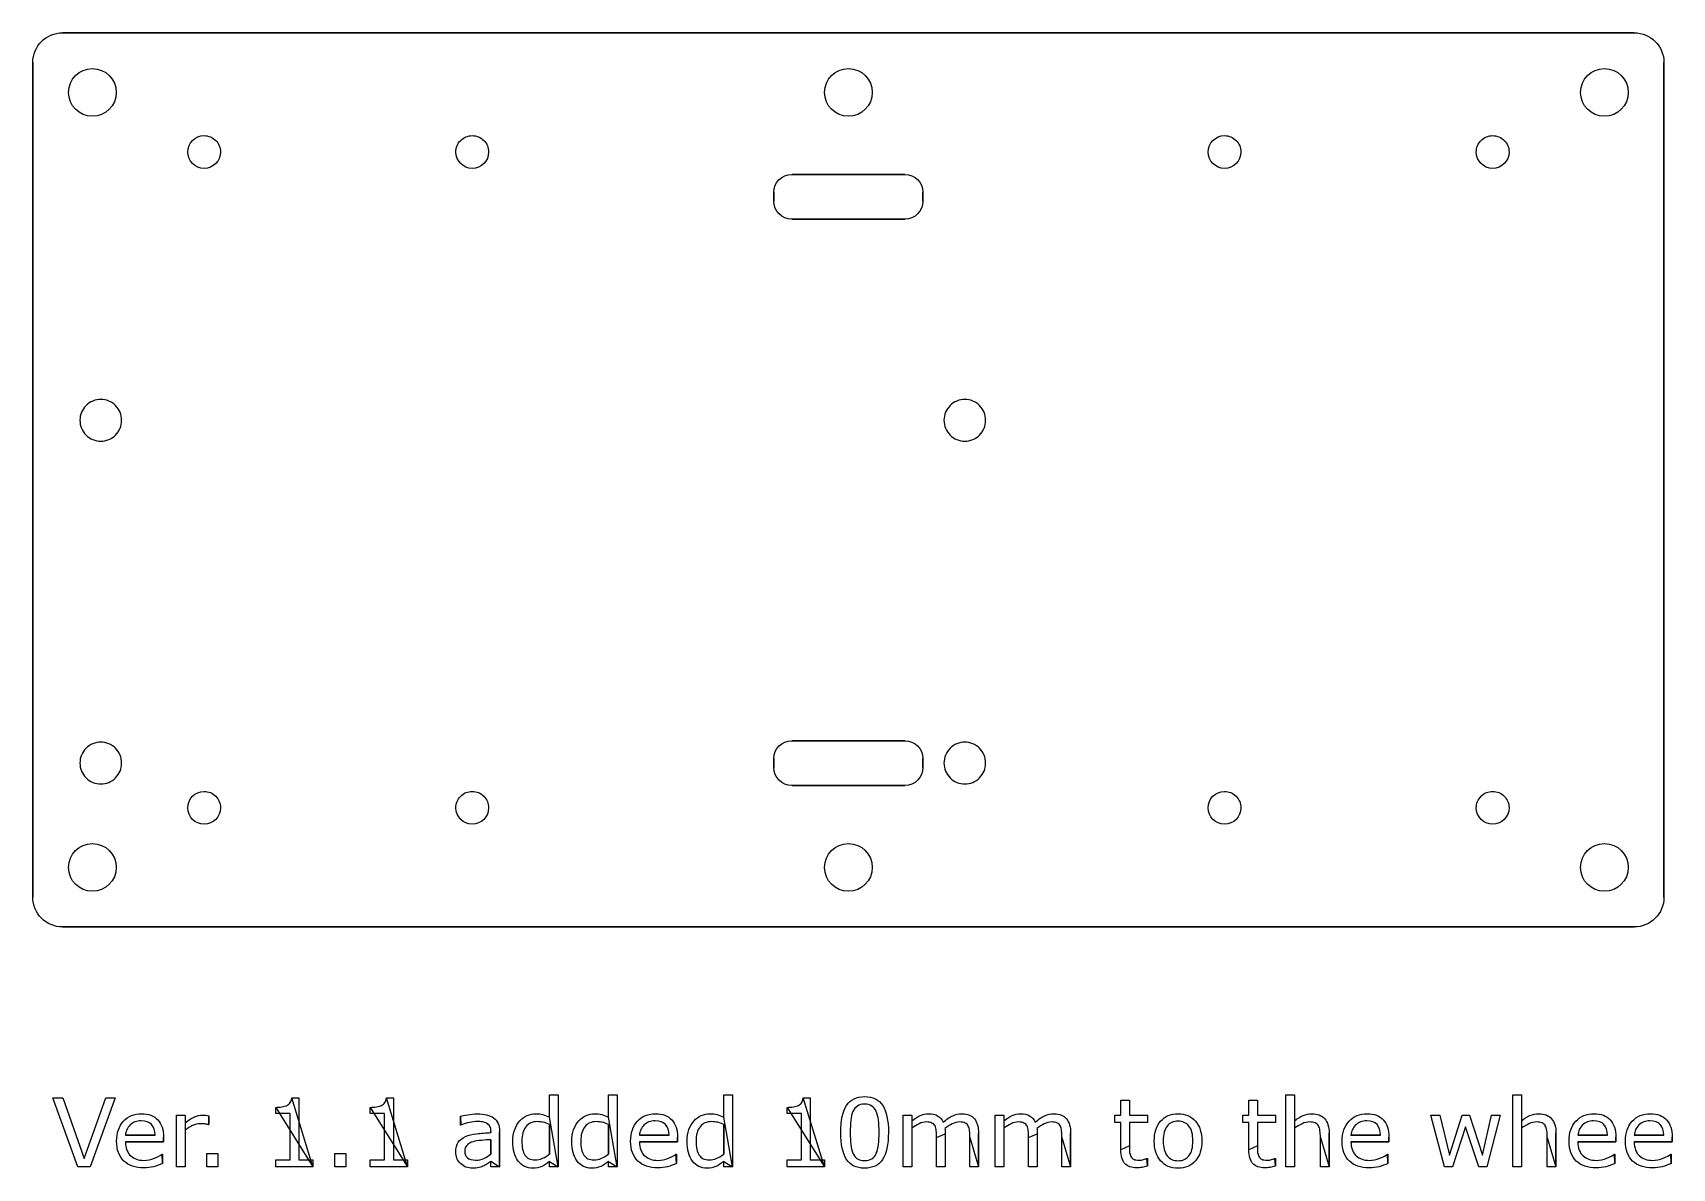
# Model space of a CAD drawing. Extents: x 90 to 629, y 114 to 572.
# Drawn here: x 90.1 to 402, y 114.1 to 330.1 of the extents above; entities that cross this region are included whole.
import ezdxf

# ---------------------------------------------------------------- set-up
doc = ezdxf.new("R2010")
doc.units = 0
doc.layers.add('Layer_1', color=7, linetype='CONTINUOUS')

msp = doc.modelspace()

# ---------------------------------------------------------------- linework, layer by layer
at = {"layer": 'Layer_1', "color": 7}
for points in [[(95.723144, 330.078735), (394.77652, 330.078735)], [(90.053856, 165.669895), (90.053856, 324.409439)], [(400.445808, 324.409439), (400.445808, 165.669895)], [(105.927568, 318.740199), (105.927568, 318.740199)], [(249.785632, 318.740199), (249.785632, 318.740199)], [(393.64296, 318.740199), (393.64296, 318.740199)], [(125.771466, 307.401607), (125.771466, 307.401607)], [(176.79509, 307.401607), (176.79509, 307.401607)], [(319.940784, 307.401607), (319.940784, 307.401607)], [(370.964408, 307.401607), (370.964408, 307.401607)], [(234.478552, 303.149623), (256.021856, 303.149623)], [(234.478552, 303.149623), (234.478552, 303.149623)], [(231.076976, 298.047263), (231.076976, 299.748047)], [(259.423432, 299.748047), (259.423432, 298.047263)], [(256.021856, 294.645687), (234.478552, 294.645687)], [(106.96064, 256.378031), (106.96064, 256.378031)], [(271.37008, 256.378031), (271.37008, 256.378031)], [(234.478552, 195.433119), (256.021856, 195.433119)], [(234.478552, 195.433119), (234.478552, 195.433119)], [(106.96064, 191.181151), (106.96064, 191.181151)], [(231.076976, 190.330759), (231.076976, 192.031543)], [(259.423432, 192.031543), (259.423432, 190.330759)], [(271.37008, 191.181151), (271.37008, 191.181151)], [(256.021856, 186.929183), (234.478552, 186.929183)], [(125.771466, 182.677207), (125.771466, 182.677207)], [(176.79509, 182.677207), (176.79509, 182.677207)], [(319.940784, 182.677207), (319.940784, 182.677207)], [(370.964408, 182.677207), (370.964408, 182.677207)], [(105.927568, 171.338639), (105.927568, 171.338639)], [(249.785632, 171.338639), (249.785632, 171.338639)], [(393.64296, 171.338639), (393.64296, 171.338639)], [(394.77652, 160.000607), (95.723144, 160.000607)], [(188.390432, 123.818239), (188.390432, 128.072143), (190.042776, 128.072143), (190.042776, 114.396367), (190.042776, 114.396367)], [(199.605272, 123.818239), (199.605272, 128.072143), (201.257616, 128.072143), (201.257616, 114.396367), (201.257616, 114.396367)], [(221.542776, 123.818239), (221.542776, 128.072143), (223.19512, 128.072143), (223.19512, 114.396367), (223.19512, 114.396367)], [(330.157992, 121.726447), (330.157992, 114.396367), (328.505648, 114.396367), (328.505648, 128.072143), (330.157992, 128.072143), (330.157992, 123.123903)], [(373.329856, 121.726447), (373.329856, 114.396367), (371.677512, 114.396367), (371.677512, 128.072143), (373.329856, 128.072143), (373.329856, 123.123903)], [(105.729296, 127.483279), (100.965624, 114.396367), (98.645312, 114.396367), (93.88164, 127.483279), (95.74492, 127.483279), (99.849416, 115.969607), (103.953904, 127.483279), (105.729296, 127.483279), (105.729296, 127.483279)], [(143.364064, 114.396367), (136.28008, 114.396367), (136.28008, 115.732303), (139.004688, 115.732303), (139.004688, 124.503783), (136.28008, 124.503783), (136.28008, 125.699103)], [(139.32988, 127.527223), (140.692184, 127.527223), (140.692184, 115.732303), (143.364064, 115.732303), (143.364064, 114.396367), (143.364064, 114.396367)], [(161.364064, 114.396367), (154.28008, 114.396367), (154.28008, 115.732303), (157.004688, 115.732303), (157.004688, 124.503783), (154.28008, 124.503783), (154.28008, 125.699103)], [(157.32988, 127.527223), (158.692184, 127.527223), (158.692184, 115.732303), (161.364064, 115.732303), (161.364064, 114.396367), (161.364064, 114.396367)], [(240.67656, 114.396367), (233.592576, 114.396367), (233.592576, 115.732303), (236.317184, 115.732303), (236.317184, 124.503783), (233.592576, 124.503783), (233.592576, 125.699103)], [(236.642384, 127.527223), (238.004688, 127.527223), (238.004688, 115.732303), (240.67656, 115.732303), (240.67656, 114.396367), (240.67656, 114.396367)], [(297.075976, 117.604359), (297.075976, 122.825063), (295.959768, 122.825063), (295.959768, 124.213735), (297.075976, 124.213735), (297.075976, 127.035023), (298.72832, 127.035023), (298.72832, 124.213735), (302.13848, 124.213735), (302.13848, 122.825063), (298.72832, 122.825063), (298.72832, 118.351431)], [(321.439256, 117.604359), (321.439256, 122.825063), (320.323048, 122.825063), (320.323048, 124.213735), (321.439256, 124.213735), (321.439256, 127.035023), (323.0916, 127.035023), (323.0916, 124.213735), (326.50176, 124.213735), (326.50176, 122.825063), (323.0916, 122.825063), (323.0916, 118.351431)], [(119.07988, 121.366071), (119.07988, 114.396343), (117.427536, 114.396343), (117.427536, 124.213727), (119.07988, 124.213727), (119.07988, 122.763527)], [(123.553512, 122.411991), (123.465624, 122.411991)], [(123.553512, 124.108207), (123.553512, 122.411919), (123.553512, 122.411991)], [(171.497848, 122.324111), (171.40996, 122.324111), (171.40996, 124.002815)], [(188.390432, 116.813359), (188.390432, 122.447143)], [(199.605272, 116.813359), (199.605272, 122.447143)], [(221.542776, 116.813359), (221.542776, 122.447143)], [(257.349416, 121.726447), (257.349416, 114.396367), (255.697072, 114.396367), (255.697072, 124.213751), (257.349416, 124.213751), (257.349416, 123.123903)], [(274.857232, 121.726447), (274.857232, 114.396367), (273.204888, 114.396367), (273.204888, 124.213751), (274.857232, 124.213751), (274.857232, 123.123903)], [(369.295704, 124.213751), (366.738088, 114.396367), (365.208792, 114.396367), (362.686328, 121.963751), (360.181448, 114.396367), (358.660936, 114.396367), (356.076952, 124.213751), (357.799608, 124.213751), (359.601368, 116.611207), (362.053512, 124.213751), (363.415824, 124.213751), (365.929496, 116.611207), (367.634568, 124.213751), (369.295704, 124.213751), (369.295704, 124.213751)], [(107.689256, 120.399295), (113.314256, 120.399295), (113.314256, 120.399295)], [(114.922656, 119.133671), (107.689256, 119.133671)], [(114.922656, 120.030151), (114.922656, 119.133671), (114.922656, 119.133671)], [(177.237112, 120.882695), (177.237112, 121.137575)], [(177.237112, 116.813359), (177.237112, 119.546759)], [(178.880664, 121.058479), (178.880664, 114.396375), (178.880664, 114.396367)], [(205.493944, 120.399295), (211.118944, 120.399295), (211.118944, 120.399295)], [(212.727344, 119.133671), (205.493944, 119.133671)], [(212.727344, 120.030151), (212.727344, 119.133671), (212.727344, 119.133671)], [(252.866992, 120.944215), (252.866992, 120.944215)], [(263.686328, 120.680543), (263.686328, 114.396367), (262.033984, 114.396367), (262.033984, 119.986207)], [(270.02324, 114.396367), (268.370896, 114.396367), (268.370896, 119.986207)], [(270.02324, 120.768439), (270.02324, 114.396367), (270.02324, 114.396367)], [(281.194144, 120.680543), (281.194144, 114.396367), (279.5418, 114.396367), (279.5418, 119.986207)], [(287.531056, 114.396367), (285.878712, 114.396367), (285.878712, 119.986207)], [(287.531064, 120.768439), (287.531064, 114.396367), (287.531056, 114.396367)], [(310.804496, 119.300663), (310.804496, 119.300663)], [(312.509568, 119.300663), (312.509568, 119.300663)], [(336.714648, 114.396367), (335.062304, 114.396367), (335.062304, 119.986207)], [(336.714632, 120.768439), (336.714632, 114.396367), (336.714648, 114.396367)], [(340.880664, 120.399295), (346.505664, 120.399295), (346.505664, 120.399295)], [(348.114064, 119.133671), (340.880664, 119.133671)], [(348.114064, 120.030151), (348.114064, 119.133671), (348.114064, 119.133671)], [(379.88652, 114.396367), (378.234176, 114.396367), (378.234176, 119.986207)], [(379.886496, 120.768439), (379.886496, 114.396367), (379.88652, 114.396367)], [(384.052536, 120.399295), (389.677536, 120.399295), (389.677536, 120.399295)], [(391.285936, 119.133671), (384.052536, 119.133671)], [(391.285936, 120.030151), (391.285936, 119.133671), (391.285936, 119.133671)], [(394.775192, 120.399295), (400.400192, 120.399295), (400.400192, 120.399295)], [(402.008592, 119.133671), (394.775192, 119.133671)], [(402.008592, 120.030151), (402.008592, 119.133671), (402.008592, 119.133671)], [(114.641408, 116.795775), (114.729296, 116.795775), (114.729296, 114.994023)], [(125.293752, 114.396367), (123.193168, 114.396367), (123.193168, 116.901247), (125.293752, 116.901247), (125.293752, 114.396367), (125.293752, 114.396367)], [(149.621872, 114.396367), (147.521288, 114.396367), (147.521288, 116.901247), (149.621872, 116.901247), (149.621872, 114.396367), (149.621872, 114.396367)], [(177.237112, 116.813359), (177.237112, 116.813359)], [(178.880664, 114.396367), (177.237112, 114.396367), (177.237112, 115.442263)], [(188.390432, 116.813359), (188.390432, 116.813359)], [(190.042776, 114.396367), (188.390432, 114.396367), (188.390432, 115.424687)], [(199.605272, 116.813359), (199.605272, 116.813359)], [(201.257616, 114.396367), (199.605272, 114.396367), (199.605272, 115.424687)], [(212.446096, 116.795775), (212.533984, 116.795775), (212.533984, 114.994023)], [(221.542776, 116.813359), (221.542776, 116.813359)], [(223.19512, 114.396367), (221.542776, 114.396367), (221.542776, 115.424687)], [(250.555472, 116.953983), (250.555472, 116.953983)], [(302.050544, 115.969591), (302.13844, 115.969591), (302.13844, 114.484239), (302.13848, 114.484255)], [(326.413824, 115.969591), (326.50172, 115.969591), (326.50172, 114.484239), (326.50176, 114.484255)], [(347.832816, 116.795775), (347.920704, 116.795775), (347.920704, 114.994023)], [(391.004688, 116.795775), (391.092576, 116.795775), (391.092576, 114.994023)], [(401.727344, 116.795775), (401.815232, 116.795775), (401.815232, 114.994023)]]:
    msp.add_lwpolyline(points, close=True, dxfattribs=at)
for points in [[(90.053856, 324.409439), (90.053856, 327.550231), (92.58236, 330.078735), (95.723144, 330.078735)], [(394.77652, 330.078735), (397.917304, 330.078735), (400.445808, 327.550231), (400.445808, 324.409439)], [(96.856704, 318.740199), (96.856704, 321.245047), (98.887288, 323.275631), (101.392136, 323.275631)], [(101.392136, 323.275631), (103.896984, 323.275631), (105.927568, 321.245047), (105.927568, 318.740199)], [(240.714768, 318.740199), (240.714768, 321.245047), (242.745352, 323.275631), (245.2502, 323.275631)], [(245.2502, 323.275631), (247.755048, 323.275631), (249.785632, 321.245047), (249.785632, 318.740199)], [(384.572096, 318.740199), (384.572096, 321.245047), (386.60268, 323.275631), (389.107528, 323.275631)], [(389.107528, 323.275631), (391.612376, 323.275631), (393.64296, 321.245047), (393.64296, 318.740199)], [(101.392136, 314.204767), (98.887288, 314.204767), (96.856704, 316.235351), (96.856704, 318.740199)], [(105.927568, 318.740199), (105.927568, 316.235351), (103.896984, 314.204767), (101.392136, 314.204767)], [(245.2502, 314.204767), (242.745352, 314.204767), (240.714768, 316.235351), (240.714768, 318.740199)], [(249.785632, 318.740199), (249.785632, 316.235351), (247.755048, 314.204767), (245.2502, 314.204767)], [(389.107528, 314.204767), (386.60268, 314.204767), (384.572096, 316.235351), (384.572096, 318.740199)], [(393.64296, 318.740199), (393.64296, 316.235351), (391.612376, 314.204767), (389.107528, 314.204767)], [(119.53525, 307.401607), (119.535249, 309.12369), (120.931271, 310.519715), (122.653354, 310.519719)], [(122.653354, 310.519719), (123.480329, 310.519719), (124.273434, 310.191205), (124.858193, 309.606445)], [(124.858193, 309.606445), (125.442953, 309.021686), (125.771467, 308.228581), (125.771466, 307.401607)], [(170.558866, 307.401607), (170.558866, 308.228581), (170.88738, 309.021686), (171.47214, 309.606445)], [(171.47214, 309.606445), (172.056899, 310.191205), (172.850004, 310.519719), (173.676978, 310.519719)], [(173.676978, 310.519719), (174.503953, 310.519719), (175.297058, 310.191205), (175.881817, 309.606445)], [(175.881817, 309.606445), (176.466577, 309.021686), (176.795091, 308.228581), (176.79509, 307.401607)], [(313.704568, 307.401607), (313.704567, 309.12369), (315.100589, 310.519715), (316.822672, 310.519719)], [(316.822672, 310.519719), (317.649647, 310.519719), (318.442751, 310.191205), (319.027511, 309.606445)], [(319.027511, 309.606445), (319.61227, 309.021686), (319.940784, 308.228581), (319.940784, 307.401607)], [(364.728184, 307.401607), (364.728184, 308.228581), (365.056698, 309.021686), (365.641457, 309.606445)], [(365.641457, 309.606445), (366.226217, 310.191205), (367.019321, 310.519719), (367.846296, 310.519719)], [(367.846296, 310.519719), (368.673271, 310.519719), (369.466375, 310.191205), (370.051135, 309.606445)], [(370.051135, 309.606445), (370.635894, 309.021686), (370.964408, 308.228581), (370.964408, 307.401607)], [(122.653354, 304.283503), (120.931275, 304.283506), (119.535254, 305.679527), (119.53525, 307.401607)], [(125.771466, 307.401607), (125.771463, 305.679524), (124.375437, 304.283502), (122.653354, 304.283503)], [(173.676978, 304.283503), (171.954895, 304.283502), (170.55887, 305.679524), (170.558866, 307.401607)], [(176.79509, 307.401607), (176.795087, 305.679524), (175.399061, 304.283502), (173.676978, 304.283503)], [(316.822672, 304.283503), (315.100592, 304.283506), (313.704571, 305.679527), (313.704568, 307.401607)], [(319.940784, 307.401607), (319.940781, 305.679524), (318.544755, 304.283502), (316.822672, 304.283503)], [(367.846296, 304.283503), (366.124213, 304.283502), (364.728187, 305.679524), (364.728184, 307.401607)], [(370.964408, 307.401607), (370.964405, 305.679524), (369.568379, 304.283502), (367.846296, 304.283503)], [(231.076976, 299.748047), (231.076976, 301.632519), (232.59408, 303.149623), (234.478552, 303.149623)], [(256.021856, 303.149623), (257.906328, 303.149623), (259.423432, 301.632519), (259.423432, 299.748047)], [(234.478552, 294.645687), (232.59408, 294.645687), (231.076976, 296.162791), (231.076976, 298.047263)], [(259.423432, 298.047263), (259.423432, 296.162791), (257.906328, 294.645687), (256.021856, 294.645687)], [(100.18598, 259.184187), (99.441741, 258.439948), (99.023632, 257.430543), (99.023632, 256.378031)], [(102.992136, 260.346535), (101.939623, 260.346535), (100.930219, 259.928426), (100.18598, 259.184187)], [(105.798292, 259.184187), (105.054053, 259.928426), (104.044649, 260.346535), (102.992136, 260.346535)], [(106.96064, 256.378031), (106.96064, 257.430543), (106.542531, 258.439948), (105.798292, 259.184187)], [(264.59542, 259.184187), (263.851181, 258.439948), (263.433072, 257.430543), (263.433072, 256.378031)], [(267.401576, 260.346535), (266.349063, 260.346535), (265.339659, 259.928426), (264.59542, 259.184187)], [(270.207732, 259.184187), (269.463493, 259.928426), (268.454089, 260.346535), (267.401576, 260.346535)], [(271.37008, 256.378031), (271.37008, 257.430543), (270.951971, 258.439948), (270.207732, 259.184187)], [(99.023632, 256.378031), (99.023632, 255.325518), (99.441741, 254.316113), (100.18598, 253.571874)], [(105.798292, 253.571874), (106.542531, 254.316113), (106.96064, 255.325518), (106.96064, 256.378031)], [(263.433072, 256.378031), (263.433072, 255.325518), (263.851181, 254.316113), (264.59542, 253.571874)], [(270.207732, 253.571874), (270.951971, 254.316113), (271.37008, 255.325518), (271.37008, 256.378031)], [(100.18598, 253.571874), (100.930219, 252.827636), (101.939623, 252.409527), (102.992136, 252.409527)], [(102.992136, 252.409527), (104.044649, 252.409527), (105.054053, 252.827636), (105.798292, 253.571874)], [(264.59542, 253.571874), (265.339659, 252.827636), (266.349063, 252.409527), (267.401576, 252.409527)], [(267.401576, 252.409527), (268.454089, 252.409527), (269.463493, 252.827636), (270.207732, 253.571874)], [(100.18598, 193.987307), (99.441741, 193.243068), (99.023632, 192.233663), (99.023632, 191.181151)], [(102.992136, 195.149655), (101.939623, 195.149655), (100.930219, 194.731546), (100.18598, 193.987307)], [(105.798292, 193.987307), (105.054053, 194.731546), (104.044649, 195.149655), (102.992136, 195.149655)], [(106.96064, 191.181151), (106.96064, 192.233663), (106.542531, 193.243068), (105.798292, 193.987307)], [(231.076976, 192.031543), (231.076976, 193.916015), (232.59408, 195.433119), (234.478552, 195.433119)], [(256.021856, 195.433119), (257.906328, 195.433119), (259.423432, 193.916015), (259.423432, 192.031543)], [(264.59542, 193.987307), (263.851181, 193.243068), (263.433072, 192.233663), (263.433072, 191.181151)], [(267.401576, 195.149655), (266.349063, 195.149655), (265.339659, 194.731546), (264.59542, 193.987307)], [(270.207732, 193.987307), (269.463493, 194.731546), (268.454089, 195.149655), (267.401576, 195.149655)], [(271.37008, 191.181151), (271.37008, 192.233663), (270.951971, 193.243068), (270.207732, 193.987307)], [(99.023632, 191.181151), (99.023632, 190.128638), (99.441741, 189.119233), (100.18598, 188.374994)], [(105.798292, 188.374994), (106.542531, 189.119233), (106.96064, 190.128638), (106.96064, 191.181151)], [(234.478552, 186.929183), (232.59408, 186.929183), (231.076976, 188.446287), (231.076976, 190.330759)], [(259.423432, 190.330759), (259.423432, 188.446287), (257.906328, 186.929183), (256.021856, 186.929183)], [(263.433072, 191.181151), (263.433072, 190.128638), (263.851181, 189.119233), (264.59542, 188.374994)], [(270.207732, 188.374994), (270.951971, 189.119233), (271.37008, 190.128638), (271.37008, 191.181151)], [(100.18598, 188.374994), (100.930219, 187.630756), (101.939623, 187.212647), (102.992136, 187.212647)], [(102.992136, 187.212647), (104.044649, 187.212647), (105.054053, 187.630756), (105.798292, 188.374994)], [(264.59542, 188.374994), (265.339659, 187.630756), (266.349063, 187.212647), (267.401576, 187.212647)], [(267.401576, 187.212647), (268.454089, 187.212647), (269.463493, 187.630756), (270.207732, 188.374994)], [(119.53525, 182.677207), (119.535249, 184.39929), (120.931271, 185.795315), (122.653354, 185.795319)], [(122.653354, 185.795319), (123.480329, 185.795319), (124.273434, 185.466805), (124.858193, 184.882045)], [(124.858193, 184.882045), (125.442953, 184.297286), (125.771467, 183.504181), (125.771466, 182.677207)], [(170.558866, 182.677207), (170.558866, 183.504181), (170.88738, 184.297286), (171.47214, 184.882045)], [(171.47214, 184.882045), (172.056899, 185.466805), (172.850004, 185.795319), (173.676978, 185.795319)], [(173.676978, 185.795319), (174.503953, 185.795319), (175.297058, 185.466805), (175.881817, 184.882045)], [(175.881817, 184.882045), (176.466577, 184.297286), (176.795091, 183.504181), (176.79509, 182.677207)], [(313.704568, 182.677207), (313.704567, 184.39929), (315.100589, 185.795315), (316.822672, 185.795319)], [(316.822672, 185.795319), (317.649647, 185.795319), (318.442751, 185.466805), (319.027511, 184.882045)], [(319.027511, 184.882045), (319.61227, 184.297286), (319.940784, 183.504181), (319.940784, 182.677207)], [(364.728184, 182.677207), (364.728184, 183.504181), (365.056698, 184.297286), (365.641457, 184.882045)], [(365.641457, 184.882045), (366.226217, 185.466805), (367.019321, 185.795319), (367.846296, 185.795319)], [(367.846296, 185.795319), (368.673271, 185.795319), (369.466375, 185.466805), (370.051135, 184.882045)], [(370.051135, 184.882045), (370.635894, 184.297286), (370.964408, 183.504181), (370.964408, 182.677207)], [(122.653354, 179.559103), (120.931275, 179.559106), (119.535254, 180.955127), (119.53525, 182.677207)], [(125.771466, 182.677207), (125.771463, 180.955124), (124.375437, 179.559102), (122.653354, 179.559103)], [(173.676978, 179.559103), (171.954895, 179.559102), (170.55887, 180.955124), (170.558866, 182.677207)], [(176.79509, 182.677207), (176.795087, 180.955124), (175.399061, 179.559102), (173.676978, 179.559103)], [(316.822672, 179.559103), (315.100592, 179.559106), (313.704571, 180.955127), (313.704568, 182.677207)], [(319.940784, 182.677207), (319.940781, 180.955124), (318.544755, 179.559102), (316.822672, 179.559103)], [(367.846296, 179.559103), (366.124213, 179.559102), (364.728187, 180.955124), (364.728184, 182.677207)], [(370.964408, 182.677207), (370.964405, 180.955124), (369.568379, 179.559102), (367.846296, 179.559103)], [(96.856704, 171.338639), (96.856704, 173.843487), (98.887288, 175.874071), (101.392136, 175.874071)], [(101.392136, 175.874071), (103.896984, 175.874071), (105.927568, 173.843487), (105.927568, 171.338639)], [(240.714768, 171.338639), (240.714768, 173.843487), (242.745352, 175.874071), (245.2502, 175.874071)], [(245.2502, 175.874071), (247.755048, 175.874071), (249.785632, 173.843487), (249.785632, 171.338639)], [(384.572096, 171.338639), (384.572096, 173.843487), (386.60268, 175.874071), (389.107528, 175.874071)], [(389.107528, 175.874071), (391.612376, 175.874071), (393.64296, 173.843487), (393.64296, 171.338639)], [(101.392136, 166.803199), (98.88728, 166.803199), (96.856704, 168.833783), (96.856704, 171.338639)], [(105.927568, 171.338639), (105.927568, 168.833783), (103.896992, 166.803199), (101.392136, 166.803199)], [(245.2502, 166.803199), (242.745344, 166.803199), (240.714768, 168.833783), (240.714768, 171.338639)], [(249.785632, 171.338639), (249.785632, 168.833783), (247.755056, 166.803199), (245.2502, 166.803199)], [(389.107528, 166.803199), (386.602672, 166.803199), (384.572096, 168.833783), (384.572096, 171.338639)], [(393.64296, 171.338639), (393.64296, 168.833783), (391.612384, 166.803199), (389.107528, 166.803199)], [(95.723144, 160.000607), (92.58236, 160.000607), (90.053856, 162.529111), (90.053856, 165.669895)], [(400.445808, 165.669895), (400.445808, 162.529111), (397.917304, 160.000607), (394.77652, 160.000607)], [(136.28008, 125.699103), (136.649221, 125.699103), (137.044728, 125.728399), (137.4666, 125.786991)], [(137.4666, 125.786991), (137.888477, 125.851444), (138.207813, 125.942263), (138.424608, 126.059447)], [(138.424608, 126.059447), (138.694139, 126.205932), (138.905077, 126.390503), (139.057424, 126.613159)], [(139.057424, 126.613159), (139.215627, 126.841676), (139.306445, 127.146364), (139.32988, 127.527223)], [(154.28008, 125.699103), (154.649221, 125.699103), (155.044728, 125.728399), (155.4666, 125.786991)], [(155.4666, 125.786991), (155.888477, 125.851444), (156.207813, 125.942263), (156.424608, 126.059447)], [(156.424608, 126.059447), (156.694139, 126.205932), (156.905077, 126.390503), (157.057424, 126.613159)], [(157.057424, 126.613159), (157.215627, 126.841676), (157.306445, 127.146364), (157.32988, 127.527223)], [(233.592576, 125.699103), (233.961717, 125.699103), (234.357227, 125.728399), (234.779104, 125.786991)], [(234.779104, 125.786991), (235.200976, 125.851444), (235.520312, 125.942263), (235.737112, 126.059447)], [(235.737112, 126.059447), (236.006643, 126.205932), (236.217579, 126.390503), (236.36992, 126.613159)], [(236.36992, 126.613159), (236.528123, 126.841676), (236.618944, 127.146364), (236.642384, 127.527223)], [(243.814256, 120.926639), (243.814256, 123.252809), (244.180467, 124.969607), (244.912888, 126.077031)], [(244.912888, 126.077031), (245.645309, 127.190311), (246.787888, 127.746951), (248.340624, 127.746951)], [(246.116992, 124.916871), (245.917776, 124.483276), (245.78008, 123.917847), (245.703904, 123.220583)], [(246.969528, 125.953983), (246.612109, 125.725465), (246.327931, 125.379761), (246.116992, 124.916871)], [(248.340624, 126.296759), (247.789845, 126.296759), (247.332813, 126.1825), (246.969528, 125.953983)], [(248.340624, 127.746951), (249.910939, 127.746951), (251.056448, 127.181521), (251.777152, 126.050663)], [(249.702928, 125.953983), (249.351365, 126.1825), (248.897264, 126.296759), (248.340624, 126.296759)], [(250.54668, 124.934447), (250.341603, 125.38562), (250.060352, 125.725465), (249.702928, 125.953983)], [(250.968552, 123.264527), (250.898243, 123.920777), (250.757619, 124.477417), (250.54668, 124.934447)], [(251.777152, 126.050663), (252.503712, 124.92566), (252.866992, 123.223511), (252.866992, 120.944215)], [(106.010544, 119.247927), (106.010544, 120.853393), (106.447069, 122.127807), (107.32012, 123.071167)], [(107.32012, 123.071167), (108.199027, 124.014527), (109.353323, 124.486207), (110.783008, 124.486207)], [(108.576952, 122.341679), (108.055469, 121.820191), (107.759571, 121.172729), (107.689256, 120.399295)], [(110.69512, 123.123903), (109.810352, 123.123903), (109.104296, 122.863161), (108.576952, 122.341679)], [(112.65508, 122.411991), (112.227347, 122.886599), (111.574027, 123.123903), (110.69512, 123.123903)], [(110.783008, 124.486207), (112.107227, 124.486207), (113.126757, 124.099489), (113.8416, 123.326055)], [(113.314256, 120.399295), (113.308389, 121.266484), (113.088664, 121.937383), (112.65508, 122.411991)], [(113.8416, 123.326055), (114.562304, 122.552615), (114.922656, 121.45398), (114.922656, 120.030151)], [(119.07988, 122.763527), (119.736131, 123.290871), (120.31328, 123.662943), (120.811328, 123.879743)], [(120.450976, 122.236183), (119.976368, 122.013527), (119.519336, 121.723489), (119.07988, 121.366071)], [(121.927536, 122.578959), (121.417771, 122.578959), (120.925584, 122.4647), (120.450976, 122.236183)], [(120.811328, 123.879743), (121.315232, 124.102399), (121.827928, 124.213727), (122.349416, 124.213727)], [(122.74492, 122.535039), (122.516408, 122.564319), (122.243947, 122.578959), (121.927536, 122.578959)], [(122.349416, 124.213727), (122.636525, 124.213727), (122.844533, 124.204927), (122.97344, 124.187327)], [(123.465624, 122.411991), (123.219533, 122.470583), (122.979299, 122.511599), (122.74492, 122.535039)], [(122.97344, 124.187327), (123.102347, 124.175593), (123.295704, 124.14922), (123.553512, 124.108207)], [(171.40996, 124.002815), (171.732227, 124.090708), (172.198048, 124.187388), (172.807424, 124.292855)], [(173.150192, 122.816295), (172.616992, 122.704967), (172.066211, 122.540905), (171.497848, 122.324111)], [(172.807424, 124.292855), (173.4168, 124.398327), (174.017384, 124.451063), (174.609176, 124.451063)], [(174.600392, 122.992079), (174.166797, 122.992079), (173.683397, 122.933484), (173.150192, 122.816295)], [(175.628712, 122.921759), (175.300584, 122.968639), (174.957811, 122.992079), (174.600392, 122.992079)], [(174.609176, 124.451063), (175.300584, 124.451063), (175.901171, 124.392468), (176.410936, 124.275279)], [(176.472464, 122.649295), (176.238085, 122.784063), (175.956835, 122.874884), (175.628712, 122.921759)], [(176.410936, 124.275279), (176.926563, 124.163951), (177.371875, 123.970591), (177.746872, 123.695199)], [(177.03496, 122.069215), (176.906053, 122.315311), (176.718555, 122.508671), (176.472464, 122.649295)], [(177.237112, 121.137575), (177.237112, 121.512577), (177.169728, 121.823124), (177.03496, 122.069215)], [(177.746872, 123.695199), (178.116013, 123.425668), (178.397264, 123.077036), (178.590624, 122.649303)], [(178.590624, 122.649303), (178.783984, 122.221569), (178.880664, 121.691295), (178.880664, 121.058479)], [(181.754688, 121.453983), (181.994923, 122.104372), (182.317189, 122.658081), (182.721488, 123.115111)], [(182.721488, 123.115111), (183.119925, 123.560428), (183.582816, 123.900273), (184.11016, 124.134647)], [(183.88164, 122.007695), (183.366013, 121.363161), (183.1082, 120.449097), (183.1082, 119.265503)], [(186.043752, 122.974487), (185.117971, 122.974487), (184.397267, 122.652223), (183.88164, 122.007695)], [(184.11016, 124.134647), (184.64336, 124.36902), (185.194139, 124.486207), (185.762496, 124.486207)], [(185.762496, 124.486207), (186.278123, 124.486207), (186.735155, 124.430543), (187.133592, 124.319215)], [(187.19512, 122.860231), (186.843557, 122.936401), (186.459768, 122.974487), (186.043752, 122.974487)], [(187.133592, 124.319215), (187.532029, 124.213748), (187.950976, 124.046756), (188.390432, 123.818239)], [(188.390432, 122.447143), (187.94512, 122.646364), (187.546683, 122.78406), (187.19512, 122.860231)], [(192.969528, 121.453983), (193.209763, 122.104372), (193.532029, 122.658081), (193.936328, 123.115111)], [(193.936328, 123.115111), (194.334765, 123.560428), (194.797656, 123.900273), (195.325, 124.134647)], [(195.096488, 122.007695), (194.580861, 121.363161), (194.323048, 120.449097), (194.323048, 119.265503)], [(197.258592, 122.974487), (196.332811, 122.974487), (195.612109, 122.652223), (195.096488, 122.007695)], [(195.325, 124.134647), (195.858205, 124.36902), (196.408987, 124.486207), (196.977344, 124.486207)], [(196.977344, 124.486207), (197.492971, 124.486207), (197.950003, 124.430543), (198.34844, 124.319215)], [(198.40996, 122.860231), (198.058397, 122.936401), (197.674608, 122.974487), (197.258592, 122.974487)], [(198.34844, 124.319215), (198.746877, 124.213748), (199.165821, 124.046756), (199.605272, 123.818239)], [(199.605272, 122.447143), (199.15996, 122.646364), (198.761523, 122.78406), (198.40996, 122.860231)], [(203.815232, 119.247927), (203.815232, 120.853393), (204.251757, 122.127807), (205.124808, 123.071167)], [(205.124808, 123.071167), (206.003715, 124.014527), (207.158011, 124.486207), (208.587696, 124.486207)], [(206.38164, 122.341679), (205.860157, 121.820191), (205.564259, 121.172729), (205.493944, 120.399295)], [(208.499808, 123.123903), (207.61504, 123.123903), (206.908984, 122.863161), (206.38164, 122.341679)], [(210.459768, 122.411991), (210.032035, 122.886599), (209.378715, 123.123903), (208.499808, 123.123903)], [(208.587696, 124.486207), (209.911915, 124.486207), (210.931445, 124.099489), (211.646288, 123.326055)], [(211.118944, 120.399295), (211.113077, 121.266484), (210.893352, 121.937383), (210.459768, 122.411991)], [(211.646288, 123.326055), (212.366992, 122.552615), (212.727344, 121.45398), (212.727344, 120.030151)], [(214.907032, 121.453983), (215.147267, 122.104372), (215.469533, 122.658081), (215.873832, 123.115111)], [(215.873832, 123.115111), (216.272269, 123.560428), (216.735157, 123.900273), (217.262496, 124.134647)], [(217.033984, 122.007695), (216.518357, 121.363161), (216.260544, 120.449097), (216.260544, 119.265503)], [(219.196096, 122.974487), (218.270315, 122.974487), (217.549611, 122.652223), (217.033984, 122.007695)], [(217.262496, 124.134647), (217.795701, 124.36902), (218.346483, 124.486207), (218.91484, 124.486207)], [(218.91484, 124.486207), (219.430467, 124.486207), (219.887499, 124.430543), (220.285936, 124.319215)], [(220.347464, 122.860231), (219.995901, 122.936401), (219.612112, 122.974487), (219.196096, 122.974487)], [(220.285936, 124.319215), (220.684373, 124.213748), (221.10332, 124.046756), (221.542776, 123.818239)], [(221.542776, 122.447143), (221.097464, 122.646364), (220.699027, 122.78406), (220.347464, 122.860231)], [(245.703904, 123.220583), (245.633595, 122.523319), (245.59844, 121.758671), (245.59844, 120.926639)], [(251.082816, 120.944215), (251.082816, 121.834839), (251.044728, 122.608276), (250.968552, 123.264527)], [(257.349416, 123.123903), (257.865037, 123.551636), (258.377731, 123.88562), (258.887496, 124.125855)], [(258.702928, 122.578983), (258.251755, 122.356327), (257.800584, 122.072148), (257.349416, 121.726447)], [(260.065232, 122.912967), (259.614064, 122.912967), (259.159963, 122.801639), (258.702928, 122.578983)], [(258.887496, 124.125855), (259.403123, 124.366089), (259.950976, 124.486207), (260.531056, 124.486207)], [(261.15508, 122.719607), (260.903128, 122.848513), (260.539845, 122.912967), (260.065232, 122.912967)], [(260.531056, 124.486207), (261.199024, 124.486207), (261.764453, 124.345583), (262.227344, 124.064335)], [(261.73516, 122.157111), (261.600392, 122.409063), (261.407032, 122.596561), (261.15508, 122.719607)], [(261.972464, 121.216679), (261.937317, 121.609255), (261.858216, 121.922732), (261.73516, 122.157111)], [(262.227344, 124.064335), (262.696096, 123.783081), (263.044728, 123.393433), (263.27324, 122.895391)], [(263.27324, 122.895391), (263.941208, 123.457887), (264.550584, 123.862183), (265.101368, 124.108279)], [(265.01348, 122.561407), (264.550589, 122.332889), (264.087699, 122.039919), (263.624808, 121.682495)], [(263.624808, 121.682495), (263.642408, 121.547732), (263.657048, 121.389529), (263.668728, 121.207887)], [(266.402152, 122.912967), (265.939261, 122.912967), (265.476371, 122.79578), (265.01348, 122.561407)], [(265.101368, 124.108279), (265.652147, 124.360231), (266.241013, 124.486207), (266.867968, 124.486207)], [(267.491992, 122.719607), (267.24004, 122.848513), (266.87676, 122.912967), (266.402152, 122.912967)], [(266.867968, 124.486207), (267.946096, 124.486207), (268.740043, 124.158081), (269.249808, 123.501831)], [(268.072072, 122.148319), (267.937304, 122.400271), (267.743944, 122.5907), (267.491992, 122.719607)], [(268.309376, 121.207887), (268.274229, 121.600468), (268.195128, 121.913945), (268.072072, 122.148319)], [(269.249808, 123.501831), (269.765429, 122.851441), (270.02324, 121.940311), (270.02324, 120.768439)], [(274.857232, 123.123903), (275.372859, 123.551636), (275.885555, 123.88562), (276.39532, 124.125855)], [(276.210752, 122.578983), (275.759579, 122.356327), (275.308405, 122.072148), (274.857232, 121.726447)], [(277.573056, 122.912967), (277.121883, 122.912967), (276.667781, 122.801639), (276.210752, 122.578983)], [(276.39532, 124.125855), (276.910947, 124.366089), (277.458797, 124.486207), (278.038872, 124.486207)], [(278.662896, 122.719607), (278.410944, 122.848513), (278.047664, 122.912967), (277.573056, 122.912967)], [(278.038872, 124.486207), (278.706845, 124.486207), (279.272277, 124.345583), (279.735168, 124.064335)], [(279.242976, 122.157111), (279.108213, 122.409063), (278.914853, 122.596561), (278.662896, 122.719607)], [(279.48028, 121.216679), (279.445133, 121.609255), (279.366032, 121.922732), (279.242976, 122.157111)], [(279.735168, 124.064335), (280.203915, 123.783081), (280.552547, 123.393433), (280.781064, 122.895391)], [(280.781064, 122.895391), (281.449032, 123.457887), (282.058405, 123.862183), (282.609184, 124.108279)], [(282.521296, 122.561407), (282.058405, 122.332889), (281.595515, 122.039919), (281.132624, 121.682495)], [(281.132624, 121.682495), (281.150224, 121.547732), (281.164864, 121.389529), (281.176544, 121.207887)], [(283.909968, 122.912967), (283.447077, 122.912967), (282.984187, 122.79578), (282.521296, 122.561407)], [(282.609184, 124.108279), (283.159968, 124.360231), (283.748837, 124.486207), (284.375792, 124.486207)], [(284.999816, 122.719607), (284.747859, 122.848513), (284.384576, 122.912967), (283.909968, 122.912967)], [(284.375792, 124.486207), (285.453915, 124.486207), (286.247859, 124.158081), (286.757624, 123.501831)], [(285.579888, 122.148319), (285.445125, 122.400271), (285.251768, 122.5907), (284.999816, 122.719607)], [(285.817192, 121.207887), (285.782045, 121.600468), (285.702944, 121.913945), (285.579888, 122.148319)], [(286.757624, 123.501831), (287.273251, 122.851441), (287.531064, 121.940311), (287.531064, 120.768439)], [(303.448048, 119.300663), (303.448048, 120.900273), (303.855275, 122.162969), (304.669728, 123.088751)], [(304.669728, 123.088751), (305.490037, 124.020388), (306.594528, 124.486207), (307.9832, 124.486207)], [(305.891408, 122.130743), (305.399221, 121.515505), (305.153128, 120.572145), (305.153128, 119.300663)], [(307.9832, 123.062383), (307.08672, 123.062383), (306.389456, 122.751836), (305.891408, 122.130743)], [(307.9832, 124.486207), (309.360155, 124.486207), (310.458789, 124.020388), (311.279104, 123.088751)], [(310.057424, 122.130743), (309.559376, 122.751836), (308.867968, 123.062383), (307.9832, 123.062383)], [(310.804496, 119.300663), (310.804496, 120.572145), (310.555472, 121.515505), (310.057424, 122.130743)], [(311.279104, 123.088751), (312.099413, 122.162969), (312.509568, 120.900273), (312.509568, 119.300663)], [(330.157992, 123.123903), (330.673619, 123.551636), (331.206821, 123.88562), (331.7576, 124.125855)], [(331.573032, 122.578983), (331.080845, 122.356327), (330.609165, 122.072148), (330.157992, 121.726447)], [(332.988072, 122.912967), (332.536899, 122.912967), (332.065219, 122.801639), (331.573032, 122.578983)], [(331.7576, 124.125855), (332.308384, 124.366089), (332.873813, 124.486207), (333.453888, 124.486207)], [(334.060336, 122.728399), (333.784944, 122.851444), (333.427523, 122.912967), (332.988072, 122.912967)], [(333.453888, 124.486207), (334.514437, 124.486207), (335.323032, 124.166871), (335.879672, 123.528199)], [(334.693152, 122.183471), (334.546667, 122.429567), (334.335728, 122.611209), (334.060336, 122.728399)], [(334.983184, 121.251831), (334.930437, 121.650268), (334.83376, 121.960815), (334.693152, 122.183471)], [(335.879672, 123.528199), (336.436312, 122.889527), (336.714632, 121.969607), (336.714632, 120.768439)], [(339.201952, 119.247927), (339.201952, 120.853393), (339.638475, 122.127807), (340.51152, 123.071167)], [(340.51152, 123.071167), (341.390427, 124.014527), (342.544725, 124.486207), (343.974416, 124.486207)], [(341.76836, 122.341679), (341.246877, 121.820191), (340.950979, 121.172729), (340.880664, 120.399295)], [(343.88652, 123.123903), (343.001757, 123.123903), (342.295704, 122.863161), (341.76836, 122.341679)], [(345.846488, 122.411991), (345.418749, 122.886599), (344.765427, 123.123903), (343.88652, 123.123903)], [(343.974416, 124.486207), (345.298635, 124.486207), (346.318165, 124.099489), (347.033008, 123.326055)], [(346.505664, 120.399295), (346.499797, 121.266484), (346.280072, 121.937383), (345.846488, 122.411991)], [(347.033008, 123.326055), (347.753712, 122.552615), (348.114064, 121.45398), (348.114064, 120.030151)], [(373.329856, 123.123903), (373.845483, 123.551636), (374.378688, 123.88562), (374.929472, 124.125855)], [(374.744896, 122.578983), (374.252709, 122.356327), (373.781029, 122.072148), (373.329856, 121.726447)], [(376.159936, 122.912967), (375.708763, 122.912967), (375.237083, 122.801639), (374.744896, 122.578983)], [(374.929472, 124.125855), (375.480251, 124.366089), (376.04568, 124.486207), (376.62576, 124.486207)], [(377.2322, 122.728399), (376.956813, 122.851444), (376.599392, 122.912967), (376.159936, 122.912967)], [(376.62576, 124.486207), (377.686304, 124.486207), (378.494896, 124.166871), (379.051536, 123.528199)], [(377.865016, 122.183471), (377.718531, 122.429567), (377.507592, 122.611209), (377.2322, 122.728399)], [(378.155056, 121.251831), (378.102309, 121.650268), (378.005629, 121.960815), (377.865016, 122.183471)], [(379.051536, 123.528199), (379.608176, 122.889527), (379.886496, 121.969607), (379.886496, 120.768439)], [(382.373832, 119.247927), (382.373832, 120.853393), (382.810355, 122.127807), (383.6834, 123.071167)], [(383.6834, 123.071167), (384.562307, 124.014527), (385.716603, 124.486207), (387.146288, 124.486207)], [(384.940232, 122.341679), (384.418749, 121.820191), (384.122851, 121.172729), (384.052536, 120.399295)], [(387.0584, 123.123903), (386.173632, 123.123903), (385.467576, 122.863161), (384.940232, 122.341679)], [(389.01836, 122.411991), (388.590627, 122.886599), (387.937307, 123.123903), (387.0584, 123.123903)], [(387.146288, 124.486207), (388.470507, 124.486207), (389.490037, 124.099489), (390.20488, 123.326055)], [(389.677536, 120.399295), (389.671669, 121.266484), (389.451944, 121.937383), (389.01836, 122.411991)], [(390.20488, 123.326055), (390.925584, 122.552615), (391.285936, 121.45398), (391.285936, 120.030151)], [(393.096488, 119.247927), (393.096488, 120.853393), (393.533011, 122.127807), (394.406056, 123.071167)], [(394.406056, 123.071167), (395.284963, 124.014527), (396.439259, 124.486207), (397.868944, 124.486207)], [(395.662888, 122.341679), (395.141405, 121.820191), (394.845507, 121.172729), (394.775192, 120.399295)], [(397.781056, 123.123903), (396.896288, 123.123903), (396.190232, 122.863161), (395.662888, 122.341679)], [(399.741016, 122.411991), (399.313283, 122.886599), (398.659963, 123.123903), (397.781056, 123.123903)], [(397.868944, 124.486207), (399.193163, 124.486207), (400.212693, 124.099489), (400.927536, 123.326055)], [(400.400192, 120.399295), (400.394325, 121.266484), (400.1746, 121.937383), (399.741016, 122.411991)], [(400.927536, 123.326055), (401.64824, 122.552615), (402.008592, 121.45398), (402.008592, 120.030151)], [(107.38164, 115.486207), (106.467576, 116.370975), (106.010544, 117.624881), (106.010544, 119.247927)], [(107.689256, 119.133671), (107.689256, 118.530156), (107.780077, 118.002812), (107.96172, 117.551639)], [(170.53984, 117.244023), (170.53984, 117.988161), (170.698045, 118.588745), (171.014456, 119.045775)], [(171.014456, 119.045775), (171.336717, 119.508665), (171.793747, 119.871948), (172.385544, 120.135623)], [(172.385544, 120.135623), (172.983203, 120.399292), (173.700976, 120.578004), (174.538864, 120.671759)], [(173.835744, 119.160039), (173.361136, 119.025271), (172.977347, 118.814332), (172.684376, 118.527223)], [(175.452928, 119.414919), (174.773243, 119.356327), (174.234181, 119.271367), (173.835744, 119.160039)], [(174.538864, 120.671759), (175.376757, 120.765508), (176.276173, 120.83582), (177.237112, 120.882695)], [(177.237112, 119.546759), (176.733203, 119.517479), (176.138475, 119.473532), (175.452928, 119.414919)], [(181.403128, 119.230351), (181.403128, 120.062383), (181.520315, 120.803593), (181.754688, 121.453983)], [(182.431448, 115.477423), (181.745901, 116.379764), (181.403128, 117.63074), (181.403128, 119.230351)], [(183.1082, 119.265503), (183.1082, 118.099487), (183.307419, 117.211793), (183.705856, 116.602423)], [(192.617968, 119.230351), (192.617968, 120.062383), (192.735155, 120.803593), (192.969528, 121.453983)], [(193.646288, 115.477423), (192.960741, 116.379764), (192.617968, 117.63074), (192.617968, 119.230351)], [(194.323048, 119.265503), (194.323048, 118.099487), (194.522267, 117.211793), (194.920704, 116.602423)], [(205.186328, 115.486207), (204.272264, 116.370975), (203.815232, 117.624881), (203.815232, 119.247927)], [(205.493944, 119.133671), (205.493944, 118.530156), (205.584765, 118.002812), (205.766408, 117.551639)], [(214.555472, 119.230351), (214.555472, 120.062383), (214.672659, 120.803593), (214.907032, 121.453983)], [(215.583792, 115.477423), (214.898245, 116.379764), (214.555472, 117.63074), (214.555472, 119.230351)], [(216.260544, 119.265503), (216.260544, 118.099487), (216.459763, 117.211793), (216.8582, 116.602423)], [(244.895312, 115.793823), (244.174608, 116.907108), (243.814256, 118.618047), (243.814256, 120.926639)], [(245.59844, 120.926639), (245.59844, 120.012575), (245.630667, 119.247927), (245.69512, 118.632695)], [(245.69512, 118.632695), (245.759573, 118.017457), (245.897267, 117.466676), (246.1082, 116.980351)], [(250.555472, 116.953983), (250.760549, 117.428591), (250.898243, 117.985231), (250.968552, 118.623903)], [(250.968552, 118.623903), (251.044728, 119.268436), (251.082816, 120.041873), (251.082816, 120.944215)], [(252.866992, 120.944215), (252.866992, 118.594604), (252.497851, 116.869017), (251.759568, 115.767455)], [(262.033984, 119.986207), (262.033984, 120.419801), (262.013477, 120.829959), (261.972464, 121.216679)], [(263.668728, 121.207887), (263.680461, 121.032105), (263.686328, 120.856324), (263.686328, 120.680543)], [(268.370896, 119.986207), (268.370896, 120.408084), (268.350389, 120.815311), (268.309376, 121.207887)], [(279.5418, 119.986207), (279.5418, 120.419801), (279.521293, 120.829959), (279.48028, 121.216679)], [(281.176544, 121.207887), (281.188277, 121.032105), (281.194144, 120.856324), (281.194144, 120.680543)], [(285.878712, 119.986207), (285.878712, 120.408084), (285.858205, 120.815311), (285.817192, 121.207887)], [(304.669728, 115.512575), (303.855275, 116.438356), (303.448048, 117.701052), (303.448048, 119.300663)], [(305.153128, 119.300663), (305.153128, 118.070193), (305.402149, 117.135623), (305.900192, 116.496951)], [(310.048632, 116.488159), (310.552541, 117.120975), (310.804496, 118.058476), (310.804496, 119.300663)], [(312.509568, 119.300663), (312.509568, 117.701052), (312.099413, 116.438356), (311.279104, 115.512575)], [(335.062304, 119.986207), (335.062304, 120.43738), (335.035931, 120.859255), (334.983184, 121.251831)], [(340.573048, 115.486207), (339.658984, 116.370975), (339.201952, 117.624881), (339.201952, 119.247927)], [(340.880664, 119.133671), (340.880664, 118.530156), (340.971485, 118.002812), (341.153128, 117.551639)], [(378.234176, 119.986207), (378.234176, 120.43738), (378.207803, 120.859255), (378.155056, 121.251831)], [(383.74492, 115.486207), (382.830861, 116.370975), (382.373832, 117.624881), (382.373832, 119.247927)], [(384.052536, 119.133671), (384.052536, 118.530156), (384.143357, 118.002812), (384.325, 117.551639)], [(394.467576, 115.486207), (393.553517, 116.370975), (393.096488, 117.624881), (393.096488, 119.247927)], [(394.775192, 119.133671), (394.775192, 118.530156), (394.866013, 118.002812), (395.047656, 117.551639)], [(111.196096, 114.167847), (109.567189, 114.167847), (108.295704, 114.6073), (107.38164, 115.486207)], [(107.96172, 117.551639), (108.143357, 117.106327), (108.392381, 116.740116), (108.708792, 116.453007)], [(108.708792, 116.453007), (109.01348, 116.171753), (109.373829, 115.960815), (109.78984, 115.820191)], [(109.78984, 115.820191), (110.211717, 115.679567), (110.674608, 115.609255), (111.178512, 115.609255)], [(111.178512, 115.609255), (111.846485, 115.609255), (112.517384, 115.741092), (113.191208, 116.004767)], [(113.191208, 116.004767), (113.870899, 116.274297), (114.354299, 116.537967), (114.641408, 116.795775)], [(171.462696, 115.002807), (170.847459, 115.588748), (170.53984, 116.33582), (170.53984, 117.244023)], [(172.684376, 118.527223), (172.391405, 118.245975), (172.24492, 117.856327), (172.24492, 117.358279)], [(172.24492, 117.358279), (172.24492, 116.795777), (172.414843, 116.370972), (172.754688, 116.083863)], [(172.754688, 116.083863), (173.094533, 115.802615), (173.613088, 115.661991), (174.310352, 115.661991)], [(174.310352, 115.661991), (174.890432, 115.661991), (175.420704, 115.773319), (175.901168, 115.995975)], [(175.901168, 115.995975), (176.381637, 116.224492), (176.826952, 116.496953), (177.237112, 116.813359)], [(177.237112, 115.442263), (177.090627, 115.342652), (176.891408, 115.202028), (176.639456, 115.020391)], [(185.226368, 114.123903), (184.054491, 114.123903), (183.122851, 114.575076), (182.431448, 115.477423)], [(183.705856, 116.602423), (184.104293, 115.998903), (184.742965, 115.697143), (185.621872, 115.697143)], [(185.621872, 115.697143), (186.090624, 115.697143), (186.565235, 115.799684), (187.045704, 116.004767)], [(188.390432, 115.424687), (187.915819, 115.014527), (187.420701, 114.695191), (186.90508, 114.466679)], [(187.045704, 116.004767), (187.526173, 116.2157), (187.974416, 116.485231), (188.390432, 116.813359)], [(196.441208, 114.123903), (195.269336, 114.123903), (194.337696, 114.575076), (193.646288, 115.477423)], [(194.920704, 116.602423), (195.319141, 115.998903), (195.957813, 115.697143), (196.83672, 115.697143)], [(196.83672, 115.697143), (197.305467, 115.697143), (197.780075, 115.799684), (198.260544, 116.004767)], [(199.605272, 115.424687), (199.130664, 115.014527), (198.635547, 114.695191), (198.11992, 114.466679)], [(198.260544, 116.004767), (198.741013, 116.2157), (199.189256, 116.485231), (199.605272, 116.813359)], [(209.000784, 114.167847), (207.371877, 114.167847), (206.100392, 114.6073), (205.186328, 115.486207)], [(205.766408, 117.551639), (205.948045, 117.106327), (206.197069, 116.740116), (206.51348, 116.453007)], [(206.51348, 116.453007), (206.818163, 116.171753), (207.178512, 115.960815), (207.594528, 115.820191)], [(207.594528, 115.820191), (208.016405, 115.679567), (208.479296, 115.609255), (208.9832, 115.609255)], [(208.9832, 115.609255), (209.651173, 115.609255), (210.322072, 115.741092), (210.995896, 116.004767)], [(210.995896, 116.004767), (211.675587, 116.274297), (212.158987, 116.537967), (212.446096, 116.795775)], [(218.378712, 114.123903), (217.206835, 114.123903), (216.275195, 114.575076), (215.583792, 115.477423)], [(216.8582, 116.602423), (217.256637, 115.998903), (217.895309, 115.697143), (218.774216, 115.697143)], [(218.774216, 115.697143), (219.242968, 115.697143), (219.717579, 115.799684), (220.198048, 116.004767)], [(221.542776, 115.424687), (221.068163, 115.014527), (220.573045, 114.695191), (220.057424, 114.466679)], [(220.198048, 116.004767), (220.678517, 116.2157), (221.12676, 116.485231), (221.542776, 116.813359)], [(248.340624, 114.123903), (246.770315, 114.123903), (245.621877, 114.680543), (244.895312, 115.793823)], [(246.1082, 116.980351), (246.30156, 116.523316), (246.574021, 116.174681), (246.925584, 115.934447)], [(246.925584, 115.934447), (247.283008, 115.694217), (247.754688, 115.574103), (248.340624, 115.574103)], [(248.340624, 115.574103), (248.891408, 115.574103), (249.34844, 115.688359), (249.71172, 115.916871)], [(251.759568, 115.767455), (251.027147, 114.671753), (249.887499, 114.123903), (248.340624, 114.123903)], [(249.71172, 115.916871), (250.075, 116.145388), (250.356251, 116.491092), (250.555472, 116.953983)], [(297.8582, 115.011583), (297.336717, 115.550644), (297.075976, 116.414903), (297.075976, 117.604359)], [(298.72832, 118.351431), (298.72832, 117.835804), (298.740027, 117.431505), (298.76344, 117.138535)], [(298.76344, 117.138535), (298.786853, 116.851425), (298.868883, 116.581895), (299.009528, 116.329943)], [(299.009528, 116.329943), (299.138435, 116.095569), (299.314216, 115.922719), (299.536872, 115.811391)], [(299.536872, 115.811391), (299.765389, 115.705919), (300.111093, 115.653183), (300.573984, 115.653183)], [(300.573984, 115.653183), (300.843515, 115.653183), (301.124765, 115.691268), (301.417736, 115.767439)], [(301.417736, 115.767439), (301.710701, 115.849471), (301.921637, 115.916855), (302.050544, 115.969591)], [(307.9832, 114.123903), (306.594528, 114.123903), (305.490037, 114.586793), (304.669728, 115.512575)], [(305.900192, 116.496951), (306.39824, 115.86414), (307.092576, 115.547735), (307.9832, 115.547735)], [(307.9832, 115.547735), (308.862107, 115.547735), (309.550584, 115.861209), (310.048632, 116.488159)], [(311.279104, 115.512575), (310.458789, 114.586793), (309.360155, 114.123903), (307.9832, 114.123903)], [(322.221488, 115.011583), (321.7, 115.550644), (321.439256, 116.414903), (321.439256, 117.604359)], [(323.0916, 118.351431), (323.0916, 117.835804), (323.103307, 117.431505), (323.12672, 117.138535)], [(323.12672, 117.138535), (323.150133, 116.851425), (323.232163, 116.581895), (323.372808, 116.329943)], [(323.372808, 116.329943), (323.501715, 116.095569), (323.677496, 115.922719), (323.900152, 115.811391)], [(323.900152, 115.811391), (324.128669, 115.705919), (324.474373, 115.653183), (324.937264, 115.653183)], [(324.937264, 115.653183), (325.206795, 115.653183), (325.488045, 115.691268), (325.781016, 115.767439)], [(325.781016, 115.767439), (326.073981, 115.849471), (326.284917, 115.916855), (326.413824, 115.969591)], [(344.387496, 114.167847), (342.758595, 114.167847), (341.487112, 114.6073), (340.573048, 115.486207)], [(341.153128, 117.551639), (341.334765, 117.106327), (341.583787, 116.740116), (341.900192, 116.453007)], [(341.900192, 116.453007), (342.20488, 116.171753), (342.565232, 115.960815), (342.981248, 115.820191)], [(342.981248, 115.820191), (343.403125, 115.679567), (343.866016, 115.609255), (344.36992, 115.609255)], [(344.36992, 115.609255), (345.037888, 115.609255), (345.708787, 115.741092), (346.382616, 116.004767)], [(346.382616, 116.004767), (347.062307, 116.274297), (347.545707, 116.537967), (347.832816, 116.795775)], [(387.559376, 114.167847), (385.930469, 114.167847), (384.658984, 114.6073), (383.74492, 115.486207)], [(384.325, 117.551639), (384.506643, 117.106327), (384.755667, 116.740116), (385.072072, 116.453007)], [(385.072072, 116.453007), (385.37676, 116.171753), (385.737112, 115.960815), (386.153128, 115.820191)], [(386.153128, 115.820191), (386.575, 115.679567), (387.037891, 115.609255), (387.5418, 115.609255)], [(387.5418, 115.609255), (388.209768, 115.609255), (388.880667, 115.741092), (389.554496, 116.004767)], [(389.554496, 116.004767), (390.234181, 116.274297), (390.717579, 116.537967), (391.004688, 116.795775)], [(398.282032, 114.167847), (396.653125, 114.167847), (395.38164, 114.6073), (394.467576, 115.486207)], [(395.047656, 117.551639), (395.229299, 117.106327), (395.478323, 116.740116), (395.794728, 116.453007)], [(395.794728, 116.453007), (396.099416, 116.171753), (396.459768, 115.960815), (396.875784, 115.820191)], [(396.875784, 115.820191), (397.297656, 115.679567), (397.760547, 115.609255), (398.264456, 115.609255)], [(398.264456, 115.609255), (398.932424, 115.609255), (399.603323, 115.741092), (400.277152, 116.004767)], [(400.277152, 116.004767), (400.956837, 116.274297), (401.440235, 116.537967), (401.727344, 116.795775)], [(113.024216, 114.405151), (112.444141, 114.246948), (111.834768, 114.167847), (111.196096, 114.167847)], [(114.729296, 114.994023), (114.172656, 114.759644), (113.604296, 114.563353), (113.024216, 114.405151)], [(173.712696, 114.123903), (172.827928, 114.123903), (172.077928, 114.416871), (171.462696, 115.002807)], [(174.969528, 114.264527), (174.612109, 114.170777), (174.193165, 114.123903), (173.712696, 114.123903)], [(175.918752, 114.598511), (175.64336, 114.463748), (175.326952, 114.35242), (174.969528, 114.264527)], [(176.639456, 115.020391), (176.39336, 114.844609), (176.153125, 114.703983), (175.918752, 114.598511)], [(186.90508, 114.466679), (186.389453, 114.238161), (185.829883, 114.123903), (185.226368, 114.123903)], [(198.11992, 114.466679), (197.604299, 114.238161), (197.044728, 114.123903), (196.441208, 114.123903)], [(210.828904, 114.405151), (210.248829, 114.246948), (209.639456, 114.167847), (209.000784, 114.167847)], [(212.533984, 114.994023), (211.977344, 114.759644), (211.408984, 114.563353), (210.828904, 114.405151)], [(220.057424, 114.466679), (219.541797, 114.238161), (218.982227, 114.123903), (218.378712, 114.123903)], [(300.14336, 114.202991), (299.141408, 114.202991), (298.379688, 114.472521), (297.8582, 115.011583)], [(301.118944, 114.282111), (300.755664, 114.229364), (300.430469, 114.202991), (300.14336, 114.202991)], [(302.13848, 114.484255), (301.827931, 114.402223), (301.488085, 114.334841), (301.118944, 114.282111)], [(324.50664, 114.202991), (323.504688, 114.202991), (322.742971, 114.472521), (322.221488, 115.011583)], [(325.482224, 114.282111), (325.118944, 114.229364), (324.793749, 114.202991), (324.50664, 114.202991)], [(326.50176, 114.484255), (326.191211, 114.402223), (325.851365, 114.334841), (325.482224, 114.282111)], [(346.215624, 114.405151), (345.635544, 114.246948), (345.026168, 114.167847), (344.387496, 114.167847)], [(347.920704, 114.994023), (347.364064, 114.759644), (346.795704, 114.563353), (346.215624, 114.405151)], [(389.387496, 114.405151), (388.807421, 114.246948), (388.198048, 114.167847), (387.559376, 114.167847)], [(391.092576, 114.994023), (390.535936, 114.759644), (389.967576, 114.563353), (389.387496, 114.405151)], [(400.11016, 114.405151), (399.53008, 114.246948), (398.920704, 114.167847), (398.282032, 114.167847)], [(401.815232, 114.994023), (401.258592, 114.759644), (400.690235, 114.563353), (400.11016, 114.405151)]]:
    msp.add_open_spline(points, degree=3, dxfattribs=at)

doc.saveas('drawing.dxf')
